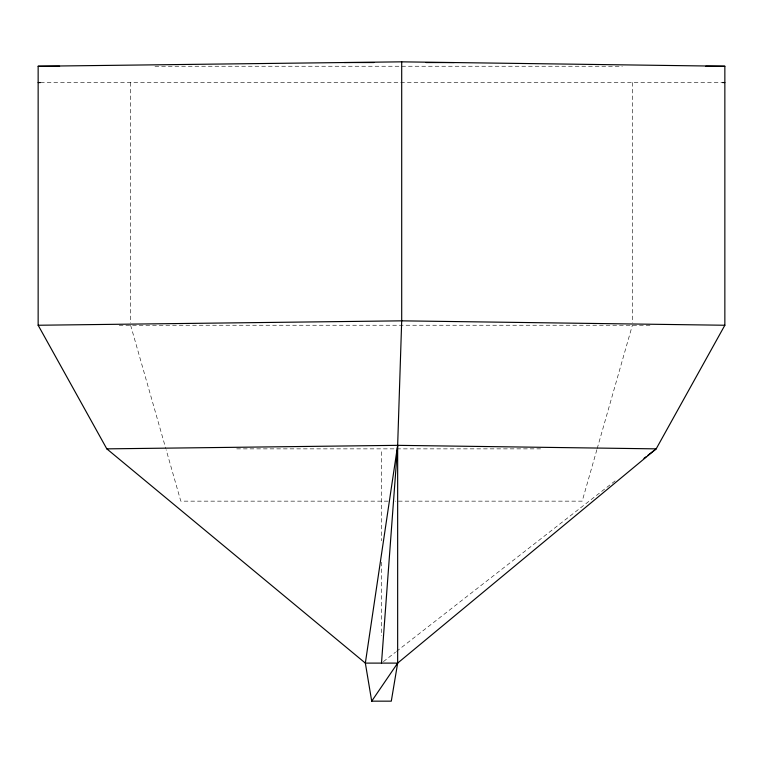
<?xml version="1.0" encoding="UTF-8"?>
<svg xmlns="http://www.w3.org/2000/svg" width="763" height="763" viewBox="0 0 763 763"><rect width="100%" height="100%" fill="white"/><g stroke="black" fill="none" stroke-linecap="round" stroke-linejoin="round"><path stroke-width="0.57" stroke-dasharray="3.81 2.86" d="M596.857 449.75L582.198 501.148L395.196 501.148M597.191 448.606L632.374 325.238M383.379 661.645L395.558 652.136M396.502 651.402L611.182 483.961M612.117 483.237L615.865 480.309M154.984 66.247L622.322 66.247M40.534 82.547L722.466 82.547M119.219 325.248L652.127 325.238M236.711 448.863L540.585 448.863M388.052 501.148L180.802 501.148L166.143 449.75M130.626 325.238L165.809 448.606M632.374 82.547L632.374 322.863M381.5 451.744L381.5 540.805M381.5 562.169L381.5 635.789M130.626 82.547L130.626 322.863"/><path stroke-width="1.14" d="M381.5 663.104L397.657 445.344L401.7 320.841L401.7 61.841L38.15 66.247L38.15 325.238L106.82 448.863L365.343 663.104L397.657 663.104L656.18 448.863L724.85 325.248L724.85 66.247L401.7 61.841M106.82 448.863L397.657 445.344L397.657 663.104L391.295 701.159L371.705 701.159L365.343 663.104L397.657 445.344L656.18 448.863L647.739 455.444M371.705 701.159L397.657 663.104M643.991 458.372L645.87 456.913M38.15 325.248L401.7 320.841L724.85 325.248M344.332 62.537L373.899 62.547M426.031 62.556L454.281 62.566M38.15 66.247L59.609 66.247M705.775 66.247L724.85 66.247M38.15 82.547L40.534 82.547M722.466 82.547L724.85 82.547"/></g></svg>
